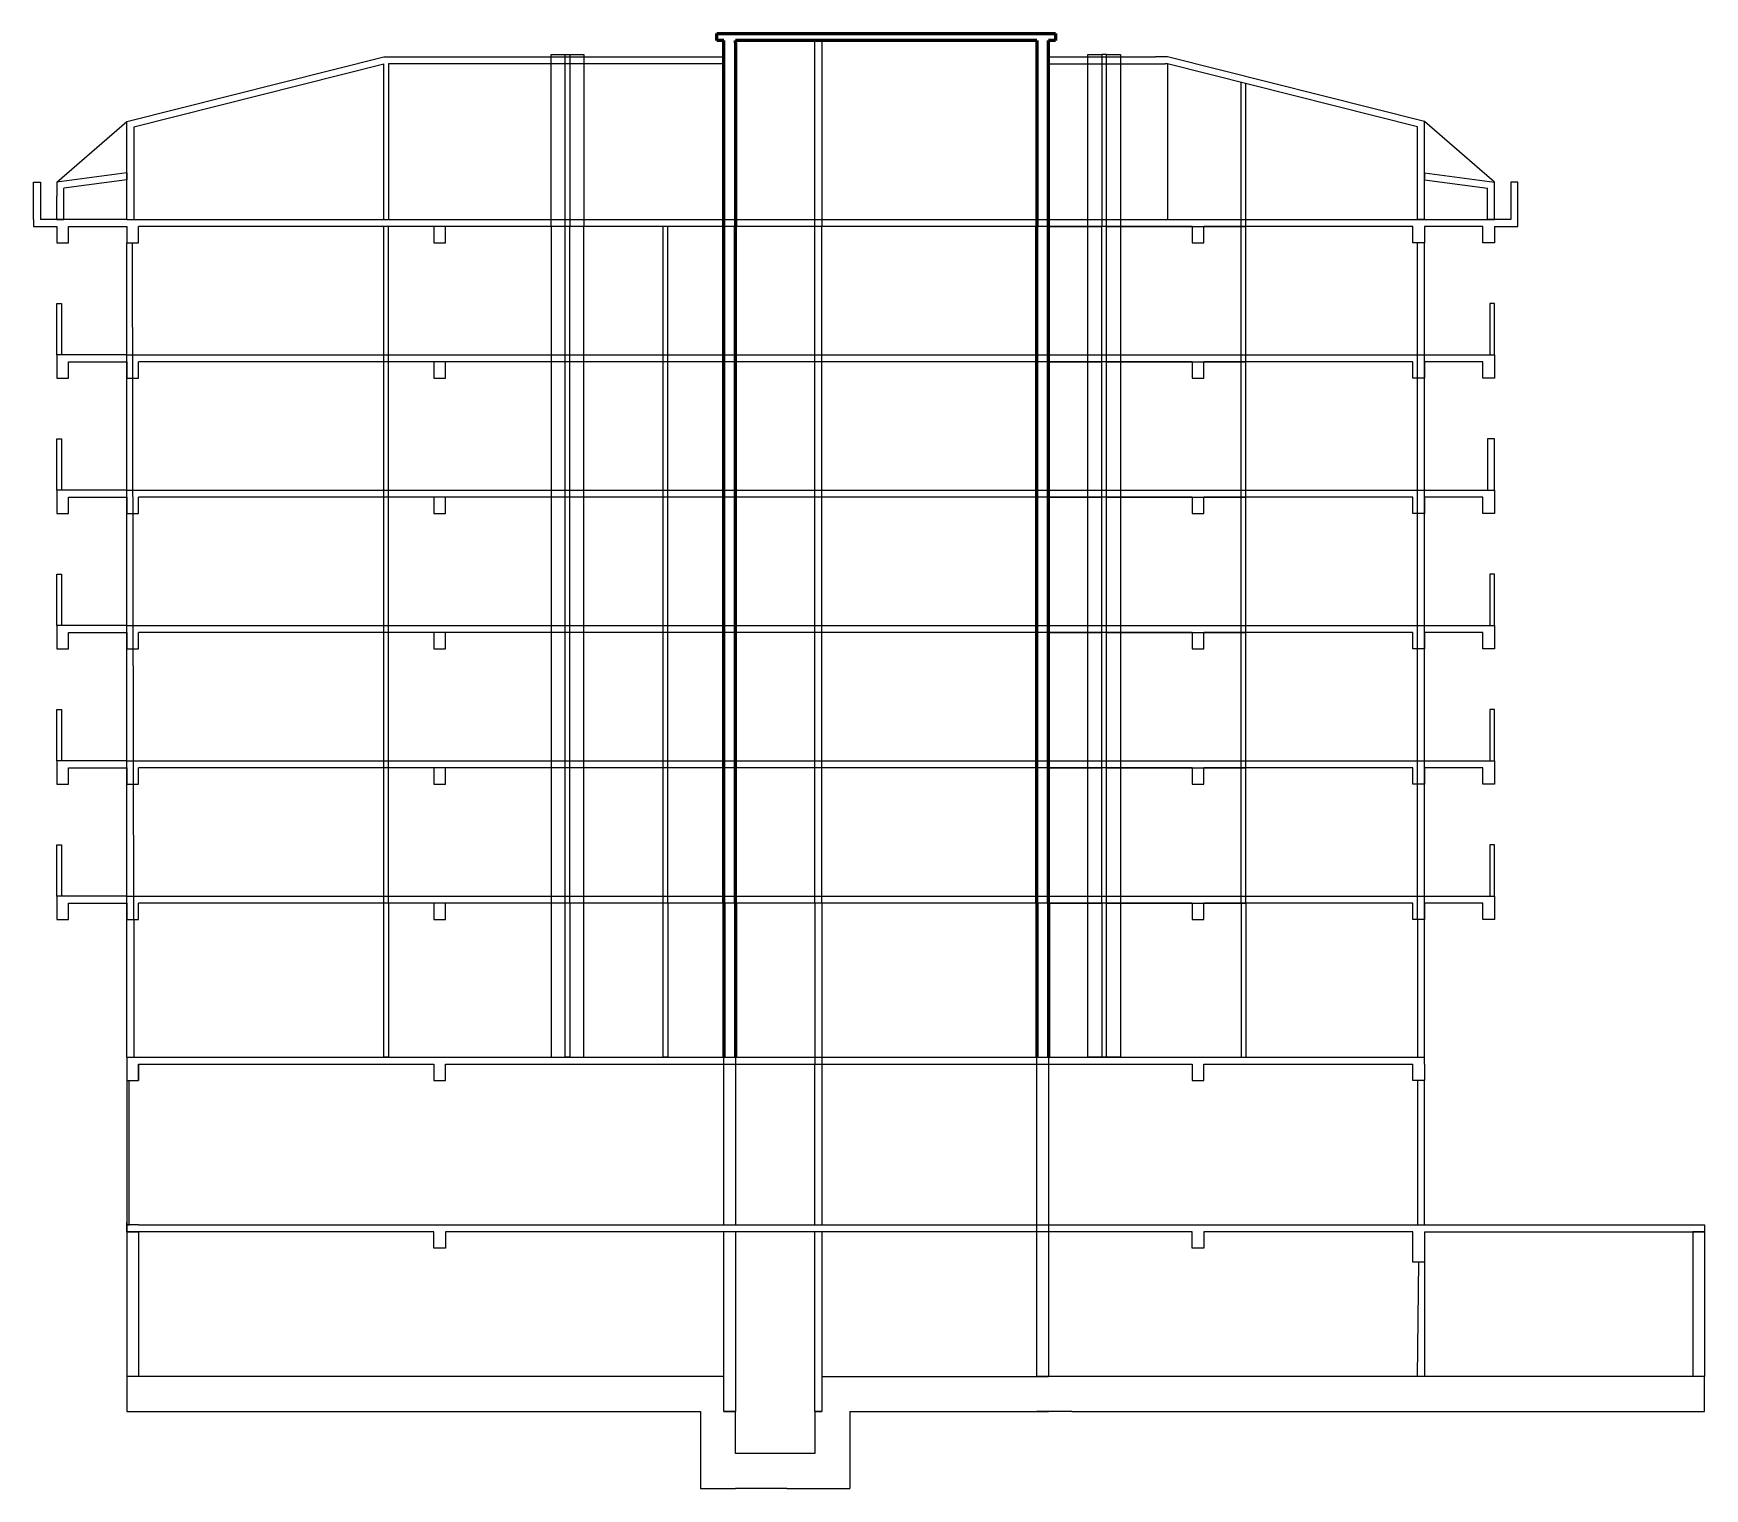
# Model space of a CAD drawing. Header units: millimetres. Extents: x 768 to 14077, y 324 to 18132.
# Drawn here: x 10495 to 14077, y 4718 to 7837 of the extents above; entities that cross this region are included whole.
import ezdxf

# ---------------------------------------------------------------- set-up
doc = ezdxf.new("R2010")
doc.units = ezdxf.units.MM
doc.layers.add('SEM_KOLON1', color=244, linetype='Continuous', lineweight=60)

msp = doc.modelspace()

# ---------------------------------------------------------------- linework, layer by layer
for p, q in [((12170.3, 7816.8), (12170.3, 7821.8)), ((12170.3, 7422.8), (12170.3, 7816.8)), ((12185.3, 7821.8), (12185.3, 7816.8)), ((12185.3, 7816.8), (12185.3, 7422.8)), ((10695.3, 7648), (11246.3, 7786.8)), ((11246.3, 7786.8), (11975.3, 7786.8)), ((11605.3, 7422.8), (11605.3, 7791.8)), ((11605.3, 7791.8), (11675.3, 7791.8)), ((11635.3, 7422.8), (11635.3, 7791.8)), ((11635.3, 7791.8), (11645.3, 7791.8)), ((11645.3, 7791.8), (11645.3, 7422.8)), ((11675.3, 7791.8), (11675.3, 7422.8)), ((12671.3, 7786.8), (12671.3, 7771.8)), ((12671.3, 7786.8), (12900.1, 7786.8)), ((12755.3, 5642.8), (12755.3, 7791.8)), ((12755.3, 7791.8), (12785.3, 7791.8)), ((12795.3, 7791.8), (12785.3, 7791.8)), ((12785.3, 7791.8), (12785.3, 7422.8)), ((12795.3, 7422.8), (12795.3, 7791.8)), ((12795.3, 7791.8), (12825.3, 7791.8)), ((12825.3, 7791.8), (12825.3, 5642.8)), ((12926.3, 7786.8), (12900.1, 7786.8)), ((13477.3, 7648), (12926.3, 7786.8)), ((10710.3, 7636.8), (11246.3, 7771.8)), ((11246.3, 7437.8), (11246.3, 7771.8)), ((11256.3, 7771.8), (11256.3, 7437.8)), ((11975.3, 7771.8), (11256.3, 7771.8)), ((12671.3, 7437.8), (12671.3, 7771.8)), ((12671.3, 7771.8), (12921.3, 7771.8)), ((12926.3, 7771.8), (12921.3, 7771.8)), ((13462.3, 7636.8), (12926.3, 7771.8)), ((12926.3, 7771.8), (12926.3, 7437.8)), ((13084.3, 7422.8), (13084.3, 7732)), ((13094.3, 7422.8), (13094.3, 7729.5)), ((10545.3, 7517.8), (10695.3, 7648)), ((10695.3, 7437.8), (10695.3, 7648)), ((10695.3, 7636.8), (10695.3, 7636.8)), ((10710.3, 7636.8), (10710.3, 7437.8)), ((13462.3, 7437.8), (13462.3, 7636.8)), ((13477.3, 7437.8), (13477.3, 7648)), ((13627.3, 7517.8), (13477.3, 7648)), ((10695.3, 7537.8), (10545.3, 7517.8)), ((10695.3, 7522.8), (10560.3, 7504.8)), ((10695.3, 7437.8), (10695.3, 7537.8)), ((10695.3, 7537.8), (10695.3, 7522.8)), ((13477.3, 7437.8), (13477.3, 7537.8)), ((13477.3, 7537.8), (13627.3, 7517.8)), ((13477.3, 7537.8), (13477.3, 7522.8)), ((13477.3, 7522.8), (13612.3, 7504.8)), ((10495.3, 7437.8), (10495.3, 7517.8)), ((10495.3, 7517.8), (10510.3, 7517.8)), ((10510.3, 7517.8), (10510.3, 7437.8)), ((10545.3, 7517.8), (10545.3, 7487.8)), ((10545.3, 7437.8), (10545.3, 7487.8)), ((10560.3, 7437.8), (10560.3, 7504.8)), ((13612.3, 7437.8), (13612.3, 7504.8)), ((13627.3, 7437.8), (13627.3, 7517.8)), ((13677.3, 7517.8), (13662.3, 7517.8)), ((13662.3, 7517.8), (13662.3, 7437.8)), ((13677.3, 7437.8), (13677.3, 7517.8)), ((10495.3, 7437.8), (10495.3, 7422.8)), ((10495.3, 7422.8), (10545.3, 7422.8)), ((10545.3, 7437.8), (10510.3, 7437.8)), ((10695.3, 7437.8), (10545.3, 7437.8)), ((10545.3, 7437.8), (10560.3, 7437.8)), ((10545.3, 7422.8), (10545.3, 7387.8)), ((10570.3, 7387.8), (10570.3, 7422.8)), ((10570.3, 7422.8), (10695.3, 7422.8)), ((10695.3, 7437.8), (13477.3, 7437.8)), ((10695.3, 7422.8), (10695.3, 7387.8)), ((11353.4, 7422.8), (10720.3, 7422.8)), ((10720.3, 7387.8), (10720.3, 7422.8)), ((11246.3, 5972.8), (11246.3, 7422.8)), ((11635.3, 7422.8), (11256.3, 7422.8)), ((11256.3, 5972.8), (11256.3, 7422.8)), ((11353.4, 7422.8), (11353.4, 7387.8)), ((12979.1, 7422.8), (11378.4, 7422.8)), ((11378.4, 7387.8), (11378.4, 7422.8)), ((11635.3, 7422.8), (11605.3, 7422.8)), ((11605.3, 7422.8), (11605.3, 5642.8)), ((11635.3, 5972.8), (11635.3, 7422.8)), ((11845.3, 7422.8), (11645.3, 7422.8)), ((11645.3, 5972.8), (11645.3, 7422.8)), ((11675.3, 5642.8), (11675.3, 7422.8)), ((11845.3, 5972.8), (11845.3, 7422.8)), ((11975.3, 7422.8), (11855.3, 7422.8)), ((11855.3, 5972.8), (11855.3, 7422.8)), ((12170.3, 5972.8), (12170.3, 7422.8)), ((12185.3, 5972.8), (12185.3, 7422.8)), ((12671.3, 7422.8), (12785.3, 7422.8)), ((12785.3, 5972.8), (12785.3, 7422.8)), ((12795.3, 7422.8), (13084.3, 7422.8)), ((12795.3, 5972.8), (12795.3, 7422.8)), ((12979.1, 7422.8), (12979.1, 7387.8)), ((13452.3, 7422.8), (13004.1, 7422.8)), ((13004.1, 7387.8), (13004.1, 7422.8)), ((13084.3, 7422.8), (13094.3, 7422.8)), ((13084.3, 5972.8), (13084.3, 7422.8)), ((13094.3, 5972.8), (13094.3, 7422.8)), ((13452.3, 7387.8), (13452.3, 7422.8)), ((13477.3, 7437.8), (13462.3, 7437.8)), ((13477.3, 7437.8), (13627.3, 7437.8)), ((13477.3, 7422.8), (13477.3, 7387.8)), ((13602.3, 7422.8), (13477.3, 7422.8)), ((13602.3, 7387.8), (13602.3, 7422.8)), ((13627.3, 7437.8), (13612.3, 7437.8)), ((13662.3, 7437.8), (13627.3, 7437.8)), ((13627.3, 7422.8), (13627.3, 7387.8)), ((13627.3, 7422.8), (13677.3, 7422.8)), ((13677.3, 7422.8), (13677.3, 7437.8)), ((10545.3, 7387.8), (10570.3, 7387.8)), ((10695.3, 7387.8), (10720.3, 7387.8)), ((10695.3, 7387.8), (10710.3, 7387.8)), ((10695.3, 5937.8), (10695.3, 7387.8)), ((10710.3, 5937.8), (10707.8, 7387.8)), ((11353.4, 7387.8), (11378.4, 7387.8)), ((12979.1, 7387.8), (13004.1, 7387.8)), ((13477.3, 7387.8), (13452.3, 7387.8)), ((13477.3, 7387.8), (13462.3, 7387.8)), ((13462.3, 5937.8), (13462.3, 7387.8)), ((13477.3, 5937.8), (13477.3, 7387.8)), ((13627.3, 7387.8), (13602.3, 7387.8)), ((10545.3, 7147.8), (10545.3, 7257.8)), ((10545.3, 7257.8), (10555.3, 7257.8)), ((10555.3, 7257.8), (10555.3, 7147.8)), ((13627.3, 7257.8), (13617.3, 7257.8)), ((13617.3, 7257.8), (13617.3, 7147.8)), ((13627.3, 7147.8), (13627.3, 7257.8)), ((10695.3, 7147.8), (10545.3, 7147.8)), ((10545.3, 7147.8), (10545.3, 7097.8)), ((10570.3, 7097.8), (10570.3, 7132.8)), ((10570.3, 7132.8), (10695.3, 7132.8)), ((10695.3, 7147.8), (13477.3, 7147.8)), ((10695.3, 7132.8), (10695.3, 7097.8)), ((11353.4, 7132.8), (10720.3, 7132.8)), ((10720.3, 7097.8), (10720.3, 7132.8)), ((11635.3, 7132.8), (11256.3, 7132.8)), ((11353.4, 7132.8), (11353.4, 7097.8)), ((12979.1, 7132.8), (11378.4, 7132.8)), ((11378.4, 7097.8), (11378.4, 7132.8)), ((11845.3, 7132.8), (11645.3, 7132.8)), ((11975.3, 7132.8), (11855.3, 7132.8)), ((12671.3, 7132.8), (12785.3, 7132.8)), ((12795.3, 7132.8), (13084.3, 7132.8)), ((12979.1, 7132.8), (12979.1, 7097.8)), ((13452.3, 7132.8), (13004.1, 7132.8)), ((13004.1, 7097.8), (13004.1, 7132.8)), ((13084.3, 7132.8), (13094.3, 7132.8)), ((13452.3, 7097.8), (13452.3, 7132.8)), ((13477.3, 7147.8), (13627.3, 7147.8)), ((13477.3, 7132.8), (13477.3, 7097.8)), ((13602.3, 7132.8), (13477.3, 7132.8)), ((13602.3, 7097.8), (13602.3, 7132.8)), ((13627.3, 7147.8), (13627.3, 7097.8)), ((10545.3, 7097.8), (10570.3, 7097.8)), ((10695.3, 7097.8), (10720.3, 7097.8)), ((10695.3, 7097.8), (10710.3, 7097.8)), ((11353.4, 7097.8), (11378.4, 7097.8)), ((12979.1, 7097.8), (13004.1, 7097.8)), ((13477.3, 7097.8), (13452.3, 7097.8)), ((13477.3, 7097.8), (13462.3, 7097.8)), ((13627.3, 7097.8), (13602.3, 7097.8)), ((10545.3, 6857.8), (10545.3, 6967.8)), ((10545.3, 6967.8), (10555.3, 6967.8)), ((10555.3, 6967.8), (10555.3, 6857.8)), ((13627.3, 6967.8), (13612.3, 6967.8)), ((13612.3, 6967.8), (13612.3, 6857.8)), ((13627.3, 6857.8), (13627.3, 6967.8)), ((10695.3, 6857.8), (10545.3, 6857.8)), ((10545.3, 6857.8), (10545.3, 6807.8)), ((10570.3, 6807.8), (10570.3, 6842.8)), ((10570.3, 6842.8), (10695.3, 6842.8)), ((10695.3, 6857.8), (13477.3, 6857.8)), ((10695.3, 6842.8), (10695.3, 6807.8)), ((11353.4, 6842.8), (10720.3, 6842.8)), ((10720.3, 6807.8), (10720.3, 6842.8)), ((11635.3, 6842.8), (11256.3, 6842.8)), ((11353.4, 6842.8), (11353.4, 6807.8)), ((12979.1, 6842.8), (11378.4, 6842.8)), ((11378.4, 6807.8), (11378.4, 6842.8)), ((11845.3, 6842.8), (11645.3, 6842.8)), ((11975.3, 6842.8), (11855.3, 6842.8)), ((12671.3, 6842.8), (12785.3, 6842.8)), ((12795.3, 6842.8), (13084.3, 6842.8)), ((12979.1, 6842.8), (12979.1, 6807.8)), ((13452.3, 6842.8), (13004.1, 6842.8)), ((13004.1, 6807.8), (13004.1, 6842.8)), ((13084.3, 6842.8), (13094.3, 6842.8)), ((13452.3, 6807.8), (13452.3, 6842.8)), ((13477.3, 6857.8), (13627.3, 6857.8)), ((13477.3, 6842.8), (13477.3, 6807.8)), ((13602.3, 6842.8), (13477.3, 6842.8)), ((13602.3, 6807.8), (13602.3, 6842.8)), ((13627.3, 6857.8), (13627.3, 6807.8)), ((10545.3, 6807.8), (10570.3, 6807.8)), ((10695.3, 6807.8), (10720.3, 6807.8)), ((10695.3, 6807.8), (10710.3, 6807.8)), ((11353.4, 6807.8), (11378.4, 6807.8)), ((12979.1, 6807.8), (13004.1, 6807.8)), ((13477.3, 6807.8), (13452.3, 6807.8)), ((13477.3, 6807.8), (13462.3, 6807.8)), ((13627.3, 6807.8), (13602.3, 6807.8)), ((10545.3, 6567.8), (10545.3, 6677.8)), ((10545.3, 6677.8), (10555.3, 6677.8)), ((10555.3, 6677.8), (10555.3, 6567.8)), ((13627.3, 6677.8), (13617.3, 6677.8)), ((13617.3, 6677.8), (13617.3, 6567.8)), ((13627.3, 6567.8), (13627.3, 6677.8)), ((10695.3, 6567.8), (10545.3, 6567.8)), ((10545.3, 6567.8), (10545.3, 6517.8)), ((10695.3, 6567.8), (13477.3, 6567.8)), ((13477.3, 6567.8), (13627.3, 6567.8)), ((13627.3, 6567.8), (13627.3, 6517.8)), ((10570.3, 6517.8), (10570.3, 6552.8)), ((10570.3, 6552.8), (10695.3, 6552.8)), ((10695.3, 6552.8), (10695.3, 6517.8)), ((11353.4, 6552.8), (10720.3, 6552.8)), ((10720.3, 6517.8), (10720.3, 6552.8)), ((11635.3, 6552.8), (11256.3, 6552.8)), ((11353.4, 6552.8), (11353.4, 6517.8)), ((12979.1, 6552.8), (11378.4, 6552.8)), ((11378.4, 6517.8), (11378.4, 6552.8)), ((11845.3, 6552.8), (11645.3, 6552.8)), ((11975.3, 6552.8), (11855.3, 6552.8)), ((12671.3, 6552.8), (12785.3, 6552.8)), ((12795.3, 6552.8), (13084.3, 6552.8)), ((12979.1, 6552.8), (12979.1, 6517.8)), ((13452.3, 6552.8), (13004.1, 6552.8)), ((13004.1, 6517.8), (13004.1, 6552.8)), ((13084.3, 6552.8), (13094.3, 6552.8)), ((13452.3, 6517.8), (13452.3, 6552.8)), ((13477.3, 6552.8), (13477.3, 6517.8)), ((13602.3, 6552.8), (13477.3, 6552.8)), ((13602.3, 6517.8), (13602.3, 6552.8)), ((10545.3, 6517.8), (10570.3, 6517.8)), ((10695.3, 6517.8), (10720.3, 6517.8)), ((10695.3, 6517.8), (10710.3, 6517.8)), ((11353.4, 6517.8), (11378.4, 6517.8)), ((12979.1, 6517.8), (13004.1, 6517.8)), ((13477.3, 6517.8), (13452.3, 6517.8)), ((13477.3, 6517.8), (13462.3, 6517.8)), ((13627.3, 6517.8), (13602.3, 6517.8)), ((10545.3, 6277.8), (10545.3, 6387.8)), ((10545.3, 6387.8), (10555.3, 6387.8)), ((10555.3, 6387.8), (10555.3, 6277.8)), ((13627.3, 6387.8), (13617.3, 6387.8)), ((13617.3, 6387.8), (13617.3, 6277.8)), ((13627.3, 6277.8), (13627.3, 6387.8)), ((10695.3, 6277.8), (10545.3, 6277.8)), ((10545.3, 6277.8), (10545.3, 6227.8)), ((10695.3, 6277.8), (13477.3, 6277.8)), ((13477.3, 6277.8), (13627.3, 6277.8)), ((13627.3, 6277.8), (13627.3, 6227.8)), ((10570.3, 6227.8), (10570.3, 6262.8)), ((10570.3, 6262.8), (10695.3, 6262.8)), ((10695.3, 6262.8), (10695.3, 6227.8)), ((11353.4, 6262.8), (10720.3, 6262.8)), ((10720.3, 6227.8), (10720.3, 6262.8)), ((11635.3, 6262.8), (11256.3, 6262.8)), ((11353.4, 6262.8), (11353.4, 6227.8)), ((12979.1, 6262.8), (11378.4, 6262.8)), ((11378.4, 6227.8), (11378.4, 6262.8)), ((11845.3, 6262.8), (11645.3, 6262.8)), ((11975.3, 6262.8), (11855.3, 6262.8)), ((12671.3, 6262.8), (12785.3, 6262.8)), ((12795.3, 6262.8), (13084.3, 6262.8)), ((12979.1, 6262.8), (12979.1, 6227.8)), ((13452.3, 6262.8), (13004.1, 6262.8)), ((13004.1, 6227.8), (13004.1, 6262.8)), ((13084.3, 6262.8), (13094.3, 6262.8)), ((13452.3, 6227.8), (13452.3, 6262.8)), ((13477.3, 6262.8), (13477.3, 6227.8)), ((13602.3, 6262.8), (13477.3, 6262.8)), ((13602.3, 6227.8), (13602.3, 6262.8)), ((10545.3, 6227.8), (10570.3, 6227.8)), ((10695.3, 6227.8), (10720.3, 6227.8)), ((10695.3, 6227.8), (10710.3, 6227.8)), ((11353.4, 6227.8), (11378.4, 6227.8)), ((12979.1, 6227.8), (13004.1, 6227.8)), ((13477.3, 6227.8), (13452.3, 6227.8)), ((13477.3, 6227.8), (13462.3, 6227.8)), ((13627.3, 6227.8), (13602.3, 6227.8)), ((10545.3, 5987.8), (10545.3, 6097.8)), ((10545.3, 6097.8), (10555.3, 6097.8)), ((10555.3, 6097.8), (10555.3, 5987.8)), ((13627.3, 6097.8), (13617.3, 6097.8)), ((13617.3, 6097.8), (13617.3, 5987.8)), ((13627.3, 5987.8), (13627.3, 6097.8)), ((10695.3, 5987.8), (10545.3, 5987.8)), ((10545.3, 5987.8), (10545.3, 5937.8)), ((10695.3, 5987.8), (13477.3, 5987.8)), ((13477.3, 5987.8), (13627.3, 5987.8)), ((13627.3, 5987.8), (13627.3, 5937.8)), ((10570.3, 5937.8), (10570.3, 5972.8)), ((10570.3, 5972.8), (10695.3, 5972.8)), ((10695.3, 5972.8), (10695.3, 5937.8)), ((10720.3, 5937.8), (10720.3, 5972.8)), ((11353.4, 5972.8), (10720.3, 5972.8)), ((11246.3, 5642.8), (11246.3, 5972.8)), ((11635.3, 5972.8), (11256.3, 5972.8)), ((11256.3, 5972.8), (11256.3, 5642.8)), ((11353.4, 5972.8), (11353.4, 5937.8)), ((12979.1, 5972.8), (11378.4, 5972.8)), ((11378.4, 5937.8), (11378.4, 5972.8)), ((11635.3, 5642.8), (11635.3, 5972.8)), ((11845.3, 5972.8), (11645.3, 5972.8)), ((11645.3, 5972.8), (11645.3, 5642.8)), ((11845.3, 5642.8), (11845.3, 5972.8)), ((11975.3, 5972.8), (11855.3, 5972.8)), ((11855.3, 5972.8), (11855.3, 5642.8)), ((12170.3, 5972.8), (12170.3, 5627.8)), ((12185.3, 5972.8), (12185.3, 5627.8)), ((12671.3, 5972.8), (12785.3, 5972.8)), ((12785.3, 5972.8), (12785.3, 5642.8)), ((12795.3, 5642.8), (12795.3, 5972.8)), ((12795.3, 5972.8), (13084.3, 5972.8)), ((12979.1, 5972.8), (12979.1, 5937.8)), ((13452.3, 5972.8), (13004.1, 5972.8)), ((13004.1, 5937.8), (13004.1, 5972.8)), ((13084.3, 5972.8), (13084.3, 5642.8)), ((13084.3, 5972.8), (13094.3, 5972.8)), ((13094.3, 5972.8), (13094.3, 5642.8)), ((13452.3, 5937.8), (13452.3, 5972.8)), ((13477.3, 5972.8), (13477.3, 5937.8)), ((13602.3, 5972.8), (13477.3, 5972.8)), ((13602.3, 5937.8), (13602.3, 5972.8)), ((10545.3, 5937.8), (10570.3, 5937.8)), ((10695.3, 5937.8), (10720.3, 5937.8)), ((10695.3, 5642.8), (10695.3, 5937.8)), ((10695.3, 5937.8), (10710.3, 5937.8)), ((10710.3, 5937.8), (10710.3, 5642.8)), ((11353.4, 5937.8), (11378.4, 5937.8)), ((12979.1, 5937.8), (13004.1, 5937.8)), ((13477.3, 5937.8), (13452.3, 5937.8)), ((13477.3, 5937.8), (13462.3, 5937.8)), ((13462.3, 5937.8), (13462.3, 5642.8)), ((13477.3, 5642.8), (13477.3, 5937.8)), ((13627.3, 5937.8), (13602.3, 5937.8)), ((10695.3, 5642.8), (13477.3, 5642.8)), ((10695.3, 5642.8), (10695.3, 5592.8)), ((10720.3, 5592.8), (10720.3, 5627.8)), ((10720.3, 5627.8), (11353.4, 5627.8)), ((10720.3, 5627.8), (10720.3, 5592.8)), ((11256.3, 5642.8), (11246.3, 5642.8)), ((11353.4, 5627.8), (11353.4, 5592.8)), ((11378.4, 5592.8), (11378.4, 5627.8)), ((11378.4, 5627.8), (12979.1, 5627.8)), ((11605.3, 5642.8), (11675.3, 5642.8)), ((11645.3, 5642.8), (11635.3, 5642.8)), ((11855.3, 5642.8), (11845.3, 5642.8)), ((11975.2, 5282.8), (11975.2, 5642.8)), ((12000.2, 5642.8), (12000.2, 5282.8)), ((12170.3, 5282.8), (12170.3, 5627.8)), ((12185.3, 5627.8), (12185.3, 5282.8)), ((12646.3, 4957.8), (12646.3, 5642.8)), ((12671.3, 5642.8), (12671.3, 4957.8)), ((12825.3, 5642.8), (12755.3, 5642.8)), ((12785.3, 5642.8), (12795.3, 5642.8)), ((12979.1, 5627.8), (12979.1, 5592.8)), ((13004.1, 5592.8), (13004.1, 5627.8)), ((13004.1, 5627.8), (13452.3, 5627.8)), ((13452.3, 5592.8), (13452.3, 5627.8)), ((13477.3, 5627.8), (13477.3, 5642.8)), ((13477.3, 5627.8), (13477.3, 5592.8)), ((10695.3, 5592.8), (10720.3, 5592.8)), ((10695.3, 5592.8), (10695.3, 5282.8)), ((10700.3, 5282.8), (10700.3, 5592.8)), ((11353.4, 5592.8), (11378.4, 5592.8)), ((12979.1, 5592.8), (13004.1, 5592.8)), ((13477.3, 5592.8), (13452.3, 5592.8)), ((13477.3, 5592.8), (13462.3, 5592.8)), ((13462.3, 5592.8), (13462.3, 5282.8)), ((13477.3, 5282.8), (13477.3, 5592.8)), ((10695.3, 5282.8), (10695.3, 5287.8)), ((10695.3, 5285.3), (10695.3, 5267.8)), ((10695.3, 5267.8), (10695.3, 5282.8)), ((10720.3, 5282.8), (10695.3, 5282.8)), ((10695.3, 5282.8), (10700.3, 5282.8)), ((11353.4, 5267.8), (10695.3, 5267.8)), ((10695.3, 5267.8), (10695.3, 4957.8)), ((10695.3, 5267.8), (10720.3, 5267.8)), ((10720.3, 5282.8), (13452.3, 5282.8)), ((10720.3, 5267.8), (10720.3, 4957.8)), ((11353.4, 5232.8), (11353.4, 5267.8)), ((11378.4, 5267.8), (11378.4, 5232.8)), ((12979.1, 5267.8), (11378.4, 5267.8)), ((11975.2, 4882.8), (11975.2, 5267.8)), ((12000.2, 5267.8), (12000.2, 4882.8)), ((12170.3, 4882.8), (12170.3, 5267.8)), ((12185.3, 5267.8), (12185.3, 4882.8)), ((12185.3, 5267.8), (12185.3, 4882.8)), ((12979.1, 5232.8), (12979.1, 5267.8)), ((13452.3, 5267.8), (13004.1, 5267.8)), ((13004.1, 5267.8), (13004.1, 5232.8)), ((13452.3, 5282.8), (13477.3, 5282.8)), ((13452.3, 5202.8), (13452.3, 5267.8)), ((13477.3, 5282.8), (14077.3, 5282.8)), ((13477.3, 5267.8), (13477.3, 5202.8)), ((13477.3, 5267.8), (14077.3, 5267.8)), ((14077.3, 5267.8), (14052.3, 5267.8)), ((14052.3, 5267.8), (14052.3, 4957.8)), ((14077.3, 5282.8), (14077.3, 4957.8)), ((11378.4, 5232.8), (11353.4, 5232.8)), ((13004.1, 5232.8), (12979.1, 5232.8)), ((13477.3, 5202.8), (13452.3, 5202.8)), ((13462.3, 4957.8), (13464.8, 5202.8)), ((13477.3, 5202.8), (13477.3, 4957.8)), ((10695.3, 4957.8), (10695.3, 4882.8)), ((11975.2, 4957.8), (10695.3, 4957.8)), ((12185.3, 4957.8), (12671.3, 4957.8)), ((14077.3, 4957.8), (12646.3, 4957.8)), ((13477.3, 4957.8), (13462.3, 4957.8)), ((14077.3, 4882.8), (14077.3, 4957.8)), ((10695.3, 4882.8), (11925.2, 4882.8)), ((11925.2, 4882.8), (11925.2, 4717.8)), ((12000.2, 4882.8), (11975.2, 4882.8)), ((11975.2, 4882.8), (12000.2, 4882.8)), ((12000.2, 4792.8), (12000.2, 4882.8)), ((12185.3, 4882.8), (12170.3, 4882.8)), ((12170.3, 4882.8), (12185.3, 4882.8)), ((12170.3, 4882.8), (12170.3, 4792.8)), ((12170.3, 4882.8), (12185.3, 4882.8)), ((12170.3, 4882.8), (12185.3, 4882.8)), ((12185.3, 4882.8), (12170.3, 4882.8)), ((12245.3, 4882.8), (12245.3, 4717.8)), ((12245.3, 4882.8), (12646.3, 4882.8)), ((12646.3, 4882.8), (12671.3, 4882.8)), ((12721.3, 4882.8), (12646.3, 4882.8)), ((12721.3, 4882.8), (14077.3, 4882.8)), ((12110.3, 4792.8), (12000.2, 4792.8)), ((12170.3, 4792.8), (12110.3, 4792.8)), ((11925.2, 4717.8), (12000.2, 4717.8)), ((12110.3, 4717.8), (12000.2, 4717.8)), ((12110.3, 4717.8), (12245.3, 4717.8))]:
    msp.add_line(p, q)
at = {"layer": 'SEM_KOLON1'}
for p, q in [((11960.3, 7821.8), (11960.3, 7836.8)), ((11960.3, 7836.8), (12646.3, 7836.8)), ((11975.3, 7821.8), (11960.3, 7821.8)), ((11975.3, 7816.8), (11975.3, 7821.8)), ((11975.3, 7422.8), (11975.3, 7816.8)), ((12000.3, 7816.8), (12000.2, 7422.8)), ((12646.3, 7821.8), (12000.3, 7821.8)), ((12000.3, 7816.8), (12000.3, 7821.8)), ((12646.3, 7836.8), (12671.3, 7836.8)), ((12646.3, 7821.8), (12646.3, 7422.8)), ((12671.3, 7836.8), (12686.3, 7836.8)), ((12671.3, 7786.8), (12671.3, 7821.8)), ((12686.3, 7821.8), (12671.3, 7821.8)), ((12686.3, 7836.8), (12686.3, 7821.8)), ((12671.3, 7422.8), (12671.3, 7786.8)), ((11975.3, 5972.8), (11975.3, 7422.8)), ((12000.2, 5972.8), (12000.2, 7422.8)), ((12646.3, 5972.8), (12646.3, 7422.8)), ((12671.3, 5972.8), (12671.3, 7422.8)), ((11975.3, 5972.8), (11975.3, 5642.8)), ((12000.2, 5972.8), (12000.2, 5642.8)), ((12646.3, 5972.8), (12646.3, 5642.8)), ((12671.3, 5972.8), (12671.3, 5642.8))]:
    msp.add_line(p, q, dxfattribs=at)

doc.saveas('drawing.dxf')
